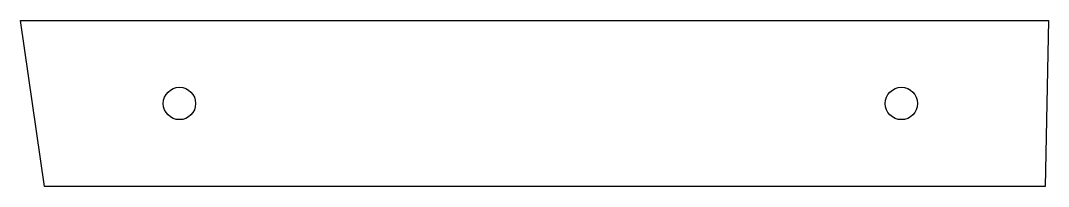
# Model space of a CAD drawing. Header units: millimetres. Extents: x -398.1 to -334.5, y 31.6 to 41.9.
import ezdxf

# ---------------------------------------------------------------- set-up
doc = ezdxf.new("R2010")
doc.units = ezdxf.units.MM
doc.layers.get('0').update_dxf_attribs({"linetype": 'CONTINUOUS'})

msp = doc.modelspace()

# ---------------------------------------------------------------- linework, layer by layer
msp.add_lwpolyline([(-334.538, 41.902), (-334.732, 31.642), (-396.663, 31.642), (-398.144, 41.902)], close=True)
for centre in [(-388.31, 36.772), (-343.637, 36.772)]:
    msp.add_circle(centre, 1)

doc.saveas('drawing.dxf')
